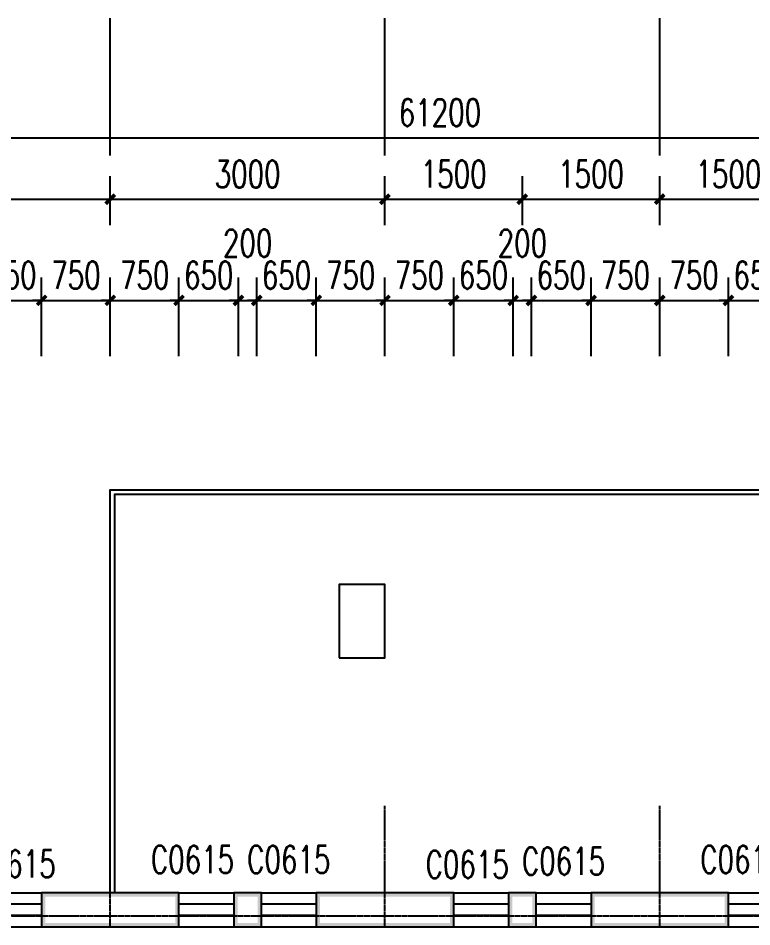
# Model space of a CAD drawing. Header units: millimetres. Extents: x -150677 to 588340, y -254013 to 149700.
# Drawn here: x 174207 to 182219, y 55833 to 65748 of the extents above; entities that cross this region are included whole.
import ezdxf

# ---------------------------------------------------------------- set-up
doc = ezdxf.new("R2010")
doc.units = ezdxf.units.MM
doc.header["$LTSCALE"] = 10
doc.header["$MEASUREMENT"] = 0
doc.linetypes.add('DOTE', pattern=[2.42, 2, -0.2, 0.02, -0.2])
for name, color, linetype in [('DOTE', 1, 'Continuous'), ('PUB_DIM', 3, 'Continuous'), ('PUB_WALL', 9, 'Continuous'), ('WALL', 9, 'Continuous'), ('WINDOW', 4, 'Continuous'), ('WINDOW_TEXT', 7, 'Continuous')]:
    doc.layers.add(name, color=color, linetype=linetype)
doc.styles.add('_TCH_DIM_T3', font='SIMPLEX', dxfattribs={"width": 0.705882, "bigfont": 'GBCBIG'})
doc.styles.add('_TCH_WINDOW', font='SIMPLEX', dxfattribs={"bigfont": 'GBCBIG'})
doc.dimstyles.new('_TCH_ARCH&&100', dxfattribs={"dimtxt": 297.5, "dimasz": 100, "dimexe": 250, "dimexo": 300, "dimgap": 126.25, "dimtad": 1, "dimdec": 0, "dimzin": 0, "dimdsep": 46, "dimtxsty": '_TCH_DIM_T3', "dimblk": 'ARCHTICK', "dimcen": 0.09, "dimclrt": 7, "dimazin": 2, "dimtfac": 1, "dimtdec": 0, "dimtix": 1, "dimtmove": 2, "dimatfit": 3, "dimfxl": 1, "dimtolj": 1, "dimtzin": 0, "dimarcsym": 0})

# ---------------------------------------------------------------- blocks, each defined once
blk = doc.blocks.new('_ArchTick')
at = {"color": 0, "linetype": 'ByBlock', "const_width": 0.4}
blk.add_lwpolyline([(-0.5, -0.5), (0.5, 0.5)], dxfattribs=at)
blk = doc.blocks.new('*D110')
at = {"layer": 'Defpoints', "color": 0, "transparency": 16777216}
for p in [(175213.1, 63772.8), (172213.1, 63190.9), (175213.1, 63190.9)]:
    blk.add_point(p, dxfattribs=at)
at = {"layer": 'PUB_DIM', "color": 0, "lineweight": -2, "transparency": 16777216}
for p, q in [((172213.1, 63490.9), (172213.1, 64022.8)), ((175213.1, 63490.9), (175213.1, 64022.8)), ((172213.1, 63772.8), (175213.1, 63772.8))]:
    blk.add_line(p, q, dxfattribs=at)
at = {"layer": 'PUB_DIM', "color": 0, "lineweight": -2, "transparency": 16777216, "xscale": 100, "yscale": 100, "zscale": 100, "rotation": 180}
blk.add_blockref('_ArchTick', (172213.1, 63772.8), dxfattribs=at)
at = {"layer": 'PUB_DIM', "color": 0, "lineweight": -2, "transparency": 16777216, "xscale": 100, "yscale": 100, "zscale": 100}
blk.add_blockref('_ArchTick', (175213.1, 63772.8), dxfattribs=at)
at = {"layer": 'PUB_DIM', "color": 7, "transparency": 16777216, "insert": (173713.1, 64047.8), "char_height": 297.5, "attachment_point": 5, "style": '_TCH_DIM_T3'}
blk.add_mtext('\\A1;3000', dxfattribs=at)
blk = doc.blocks.new('*D111')
at = {"layer": 'Defpoints', "color": 0, "transparency": 16777216}
for p in [(178213.1, 63772.8), (175213.1, 63190.9), (178213.1, 63190.9)]:
    blk.add_point(p, dxfattribs=at)
at = {"layer": 'PUB_DIM', "color": 0, "lineweight": -2, "transparency": 16777216}
for p, q in [((175213.1, 63490.9), (175213.1, 64022.8)), ((178213.1, 63490.9), (178213.1, 64022.8)), ((175213.1, 63772.8), (178213.1, 63772.8))]:
    blk.add_line(p, q, dxfattribs=at)
at = {"layer": 'PUB_DIM', "color": 0, "lineweight": -2, "transparency": 16777216, "xscale": 100, "yscale": 100, "zscale": 100, "rotation": 180}
blk.add_blockref('_ArchTick', (175213.1, 63772.8), dxfattribs=at)
at = {"layer": 'PUB_DIM', "color": 0, "lineweight": -2, "transparency": 16777216, "xscale": 100, "yscale": 100, "zscale": 100}
blk.add_blockref('_ArchTick', (178213.1, 63772.8), dxfattribs=at)
at = {"layer": 'PUB_DIM', "color": 7, "transparency": 16777216, "insert": (176713.1, 64047.8), "char_height": 297.5, "attachment_point": 5, "style": '_TCH_DIM_T3'}
blk.add_mtext('\\A1;3000', dxfattribs=at)
blk = doc.blocks.new('*D112')
at = {"layer": 'Defpoints', "color": 0, "transparency": 16777216}
for p in [(179713.1, 63772.8), (178213.1, 63190.9), (179713.1, 63190.9)]:
    blk.add_point(p, dxfattribs=at)
at = {"layer": 'PUB_DIM', "color": 0, "lineweight": -2, "transparency": 16777216}
for p, q in [((178213.1, 63490.9), (178213.1, 64022.8)), ((179713.1, 63490.9), (179713.1, 64022.8)), ((178213.1, 63772.8), (179713.1, 63772.8))]:
    blk.add_line(p, q, dxfattribs=at)
at = {"layer": 'PUB_DIM', "color": 0, "lineweight": -2, "transparency": 16777216, "xscale": 100, "yscale": 100, "zscale": 100, "rotation": 180}
blk.add_blockref('_ArchTick', (178213.1, 63772.8), dxfattribs=at)
at = {"layer": 'PUB_DIM', "color": 0, "lineweight": -2, "transparency": 16777216, "xscale": 100, "yscale": 100, "zscale": 100}
blk.add_blockref('_ArchTick', (179713.1, 63772.8), dxfattribs=at)
at = {"layer": 'PUB_DIM', "color": 7, "transparency": 16777216, "insert": (178963.1, 64047.8), "char_height": 297.5, "attachment_point": 5, "style": '_TCH_DIM_T3'}
blk.add_mtext('\\A1;1500', dxfattribs=at)
blk = doc.blocks.new('*D113')
at = {"layer": 'Defpoints', "color": 0, "transparency": 16777216}
for p in [(181213.1, 63772.8), (179713.1, 63190.9), (181213.1, 63190.9)]:
    blk.add_point(p, dxfattribs=at)
at = {"layer": 'PUB_DIM', "color": 0, "lineweight": -2, "transparency": 16777216}
for p, q in [((179713.1, 63490.9), (179713.1, 64022.8)), ((181213.1, 63490.9), (181213.1, 64022.8)), ((179713.1, 63772.8), (181213.1, 63772.8))]:
    blk.add_line(p, q, dxfattribs=at)
at = {"layer": 'PUB_DIM', "color": 0, "lineweight": -2, "transparency": 16777216, "xscale": 100, "yscale": 100, "zscale": 100, "rotation": 180}
blk.add_blockref('_ArchTick', (179713.1, 63772.8), dxfattribs=at)
at = {"layer": 'PUB_DIM', "color": 0, "lineweight": -2, "transparency": 16777216, "xscale": 100, "yscale": 100, "zscale": 100}
blk.add_blockref('_ArchTick', (181213.1, 63772.8), dxfattribs=at)
at = {"layer": 'PUB_DIM', "color": 7, "transparency": 16777216, "insert": (180463.1, 64047.8), "char_height": 297.5, "attachment_point": 5, "style": '_TCH_DIM_T3'}
blk.add_mtext('\\A1;1500', dxfattribs=at)
blk = doc.blocks.new('*D114')
at = {"layer": 'Defpoints', "color": 0, "transparency": 16777216}
for p in [(182713.1, 63772.8), (181213.1, 63190.9), (182713.1, 63190.9)]:
    blk.add_point(p, dxfattribs=at)
at = {"layer": 'PUB_DIM', "color": 0, "lineweight": -2, "transparency": 16777216}
for p, q in [((181213.1, 63490.9), (181213.1, 64022.8)), ((182713.1, 63490.9), (182713.1, 64022.8)), ((181213.1, 63772.8), (182713.1, 63772.8))]:
    blk.add_line(p, q, dxfattribs=at)
at = {"layer": 'PUB_DIM', "color": 0, "lineweight": -2, "transparency": 16777216, "xscale": 100, "yscale": 100, "zscale": 100, "rotation": 180}
blk.add_blockref('_ArchTick', (181213.1, 63772.8), dxfattribs=at)
at = {"layer": 'PUB_DIM', "color": 0, "lineweight": -2, "transparency": 16777216, "xscale": 100, "yscale": 100, "zscale": 100}
blk.add_blockref('_ArchTick', (182713.1, 63772.8), dxfattribs=at)
at = {"layer": 'PUB_DIM', "color": 7, "transparency": 16777216, "insert": (181963.1, 64047.8), "char_height": 297.5, "attachment_point": 5, "style": '_TCH_DIM_T3'}
blk.add_mtext('\\A1;1500', dxfattribs=at)
blk = doc.blocks.new('*D125')
at = {"layer": 'Defpoints', "color": 0, "transparency": 16777216}
for p in [(209413.1, 64442.3), (148213.1, 63660.2), (209413.1, 63660.2)]:
    blk.add_point(p, dxfattribs=at)
at = {"layer": 'PUB_DIM', "color": 0, "lineweight": -2, "transparency": 16777216}
for p, q in [((148213.1, 63960.2), (148213.1, 64692.3)), ((209413.1, 63960.2), (209413.1, 64692.3)), ((148213.1, 64442.3), (209413.1, 64442.3))]:
    blk.add_line(p, q, dxfattribs=at)
at = {"layer": 'PUB_DIM', "color": 0, "lineweight": -2, "transparency": 16777216, "xscale": 100, "yscale": 100, "zscale": 100, "rotation": 180}
blk.add_blockref('_ArchTick', (148213.1, 64442.3), dxfattribs=at)
at = {"layer": 'PUB_DIM', "color": 0, "lineweight": -2, "transparency": 16777216, "xscale": 100, "yscale": 100, "zscale": 100}
blk.add_blockref('_ArchTick', (209413.1, 64442.3), dxfattribs=at)
at = {"layer": 'PUB_DIM', "color": 7, "transparency": 16777216, "insert": (178813.1, 64717.3), "char_height": 297.5, "attachment_point": 5, "style": '_TCH_DIM_T3'}
blk.add_mtext('\\A1;61200', dxfattribs=at)
blk = doc.blocks.new('*D250')
at = {"layer": 'Defpoints', "color": 0, "transparency": 16777216}
for p in [(182613.1, 62668.5), (181963.1, 61760.5), (182613.1, 61760.5)]:
    blk.add_point(p, dxfattribs=at)
at = {"layer": 'PUB_DIM', "color": 0, "lineweight": -2, "transparency": 16777216}
for p, q in [((181963.1, 62060.5), (181963.1, 62918.5)), ((182613.1, 62060.5), (182613.1, 62918.5)), ((181963.1, 62668.5), (181863.1, 62668.5)), ((181963.1, 62668.5), (182613.1, 62668.5)), ((182613.1, 62668.5), (182713.1, 62668.5))]:
    blk.add_line(p, q, dxfattribs=at)
at = {"layer": 'PUB_DIM', "color": 0, "lineweight": -2, "transparency": 16777216, "xscale": 100, "yscale": 100, "zscale": 100}
blk.add_blockref('_ArchTick', (181963.1, 62668.5), dxfattribs=at)
at = {"layer": 'PUB_DIM', "color": 0, "lineweight": -2, "transparency": 16777216, "xscale": 100, "yscale": 100, "zscale": 100, "rotation": 180}
blk.add_blockref('_ArchTick', (182613.1, 62668.5), dxfattribs=at)
at = {"layer": 'PUB_DIM', "color": 7, "transparency": 16777216, "insert": (182288.1, 62943.5), "char_height": 297.5, "attachment_point": 5, "style": '_TCH_DIM_T3'}
blk.add_mtext('\\A1;650', dxfattribs=at)
blk = doc.blocks.new('*D251')
at = {"layer": 'Defpoints', "color": 0, "transparency": 16777216}
for p in [(181963.1, 62668.5), (181213.1, 61760.5), (181963.1, 61760.5)]:
    blk.add_point(p, dxfattribs=at)
at = {"layer": 'PUB_DIM', "color": 0, "lineweight": -2, "transparency": 16777216}
for p, q in [((181213.1, 62060.5), (181213.1, 62918.5)), ((181963.1, 62060.5), (181963.1, 62918.5)), ((181213.1, 62668.5), (181113.1, 62668.5)), ((181213.1, 62668.5), (181963.1, 62668.5)), ((181963.1, 62668.5), (182063.1, 62668.5))]:
    blk.add_line(p, q, dxfattribs=at)
at = {"layer": 'PUB_DIM', "color": 0, "lineweight": -2, "transparency": 16777216, "xscale": 100, "yscale": 100, "zscale": 100}
blk.add_blockref('_ArchTick', (181213.1, 62668.5), dxfattribs=at)
at = {"layer": 'PUB_DIM', "color": 0, "lineweight": -2, "transparency": 16777216, "xscale": 100, "yscale": 100, "zscale": 100, "rotation": 180}
blk.add_blockref('_ArchTick', (181963.1, 62668.5), dxfattribs=at)
at = {"layer": 'PUB_DIM', "color": 7, "transparency": 16777216, "insert": (181588.1, 62943.5), "char_height": 297.5, "attachment_point": 5, "style": '_TCH_DIM_T3'}
blk.add_mtext('\\A1;750', dxfattribs=at)
blk = doc.blocks.new('*D252')
at = {"layer": 'Defpoints', "color": 0, "transparency": 16777216}
for p in [(181213.1, 62668.5), (180463.1, 61760.5), (181213.1, 61760.5)]:
    blk.add_point(p, dxfattribs=at)
at = {"layer": 'PUB_DIM', "color": 0, "lineweight": -2, "transparency": 16777216}
for p, q in [((180463.1, 62060.5), (180463.1, 62918.5)), ((181213.1, 62060.5), (181213.1, 62918.5)), ((180463.1, 62668.5), (180363.1, 62668.5)), ((180463.1, 62668.5), (181213.1, 62668.5)), ((181213.1, 62668.5), (181313.1, 62668.5))]:
    blk.add_line(p, q, dxfattribs=at)
at = {"layer": 'PUB_DIM', "color": 0, "lineweight": -2, "transparency": 16777216, "xscale": 100, "yscale": 100, "zscale": 100}
blk.add_blockref('_ArchTick', (180463.1, 62668.5), dxfattribs=at)
at = {"layer": 'PUB_DIM', "color": 0, "lineweight": -2, "transparency": 16777216, "xscale": 100, "yscale": 100, "zscale": 100, "rotation": 180}
blk.add_blockref('_ArchTick', (181213.1, 62668.5), dxfattribs=at)
at = {"layer": 'PUB_DIM', "color": 7, "transparency": 16777216, "insert": (180838.1, 62943.5), "char_height": 297.5, "attachment_point": 5, "style": '_TCH_DIM_T3'}
blk.add_mtext('\\A1;750', dxfattribs=at)
blk = doc.blocks.new('*D253')
at = {"layer": 'Defpoints', "color": 0, "transparency": 16777216}
for p in [(180463.1, 62668.5), (179813.1, 61760.5), (180463.1, 61760.5)]:
    blk.add_point(p, dxfattribs=at)
at = {"layer": 'PUB_DIM', "color": 0, "lineweight": -2, "transparency": 16777216}
for p, q in [((179813.1, 62060.5), (179813.1, 62918.5)), ((180463.1, 62060.5), (180463.1, 62918.5)), ((179813.1, 62668.5), (179713.1, 62668.5)), ((179813.1, 62668.5), (180463.1, 62668.5)), ((180463.1, 62668.5), (180563.1, 62668.5))]:
    blk.add_line(p, q, dxfattribs=at)
at = {"layer": 'PUB_DIM', "color": 0, "lineweight": -2, "transparency": 16777216, "xscale": 100, "yscale": 100, "zscale": 100}
blk.add_blockref('_ArchTick', (179813.1, 62668.5), dxfattribs=at)
at = {"layer": 'PUB_DIM', "color": 0, "lineweight": -2, "transparency": 16777216, "xscale": 100, "yscale": 100, "zscale": 100, "rotation": 180}
blk.add_blockref('_ArchTick', (180463.1, 62668.5), dxfattribs=at)
at = {"layer": 'PUB_DIM', "color": 7, "transparency": 16777216, "insert": (180138.1, 62943.5), "char_height": 297.5, "attachment_point": 5, "style": '_TCH_DIM_T3'}
blk.add_mtext('\\A1;650', dxfattribs=at)
blk = doc.blocks.new('*D254')
at = {"layer": 'Defpoints', "color": 0, "transparency": 16777216}
for p in [(179813.1, 62668.5), (179613.1, 61760.5), (179813.1, 61760.5)]:
    blk.add_point(p, dxfattribs=at)
at = {"layer": 'PUB_DIM', "color": 0, "lineweight": -2, "transparency": 16777216}
for p, q in [((179613.1, 62060.5), (179613.1, 62918.5)), ((179813.1, 62060.5), (179813.1, 62918.5)), ((179613.1, 62668.5), (179513.1, 62668.5)), ((179613.1, 62668.5), (179813.1, 62668.5)), ((179813.1, 62668.5), (179913.1, 62668.5))]:
    blk.add_line(p, q, dxfattribs=at)
at = {"layer": 'PUB_DIM', "color": 0, "lineweight": -2, "transparency": 16777216, "xscale": 100, "yscale": 100, "zscale": 100}
blk.add_blockref('_ArchTick', (179613.1, 62668.5), dxfattribs=at)
at = {"layer": 'PUB_DIM', "color": 0, "lineweight": -2, "transparency": 16777216, "xscale": 100, "yscale": 100, "zscale": 100, "rotation": 180}
blk.add_blockref('_ArchTick', (179813.1, 62668.5), dxfattribs=at)
at = {"layer": 'PUB_DIM', "color": 7, "transparency": 16777216, "insert": (179713.1, 63293.5), "char_height": 297.5, "attachment_point": 5, "style": '_TCH_DIM_T3'}
blk.add_mtext('\\A1;200', dxfattribs=at)
blk = doc.blocks.new('*D255')
at = {"layer": 'Defpoints', "color": 0, "transparency": 16777216}
for p in [(179613.1, 62668.5), (178963.1, 61760.5), (179613.1, 61760.5)]:
    blk.add_point(p, dxfattribs=at)
at = {"layer": 'PUB_DIM', "color": 0, "lineweight": -2, "transparency": 16777216}
for p, q in [((178963.1, 62060.5), (178963.1, 62918.5)), ((179613.1, 62060.5), (179613.1, 62918.5)), ((178963.1, 62668.5), (178863.1, 62668.5)), ((178963.1, 62668.5), (179613.1, 62668.5)), ((179613.1, 62668.5), (179713.1, 62668.5))]:
    blk.add_line(p, q, dxfattribs=at)
at = {"layer": 'PUB_DIM', "color": 0, "lineweight": -2, "transparency": 16777216, "xscale": 100, "yscale": 100, "zscale": 100}
blk.add_blockref('_ArchTick', (178963.1, 62668.5), dxfattribs=at)
at = {"layer": 'PUB_DIM', "color": 0, "lineweight": -2, "transparency": 16777216, "xscale": 100, "yscale": 100, "zscale": 100, "rotation": 180}
blk.add_blockref('_ArchTick', (179613.1, 62668.5), dxfattribs=at)
at = {"layer": 'PUB_DIM', "color": 7, "transparency": 16777216, "insert": (179288.1, 62943.5), "char_height": 297.5, "attachment_point": 5, "style": '_TCH_DIM_T3'}
blk.add_mtext('\\A1;650', dxfattribs=at)
blk = doc.blocks.new('*D256')
at = {"layer": 'Defpoints', "color": 0, "transparency": 16777216}
for p in [(178963.1, 62668.5), (178213.1, 61760.5), (178963.1, 61760.5)]:
    blk.add_point(p, dxfattribs=at)
at = {"layer": 'PUB_DIM', "color": 0, "lineweight": -2, "transparency": 16777216}
for p, q in [((178213.1, 62060.5), (178213.1, 62918.5)), ((178963.1, 62060.5), (178963.1, 62918.5)), ((178213.1, 62668.5), (178113.1, 62668.5)), ((178213.1, 62668.5), (178963.1, 62668.5)), ((178963.1, 62668.5), (179063.1, 62668.5))]:
    blk.add_line(p, q, dxfattribs=at)
at = {"layer": 'PUB_DIM', "color": 0, "lineweight": -2, "transparency": 16777216, "xscale": 100, "yscale": 100, "zscale": 100}
blk.add_blockref('_ArchTick', (178213.1, 62668.5), dxfattribs=at)
at = {"layer": 'PUB_DIM', "color": 0, "lineweight": -2, "transparency": 16777216, "xscale": 100, "yscale": 100, "zscale": 100, "rotation": 180}
blk.add_blockref('_ArchTick', (178963.1, 62668.5), dxfattribs=at)
at = {"layer": 'PUB_DIM', "color": 7, "transparency": 16777216, "insert": (178588.1, 62943.5), "char_height": 297.5, "attachment_point": 5, "style": '_TCH_DIM_T3'}
blk.add_mtext('\\A1;750', dxfattribs=at)
blk = doc.blocks.new('*D257')
at = {"layer": 'Defpoints', "color": 0, "transparency": 16777216}
for p in [(178213.1, 62668.5), (177463.1, 61760.5), (178213.1, 61760.5)]:
    blk.add_point(p, dxfattribs=at)
at = {"layer": 'PUB_DIM', "color": 0, "lineweight": -2, "transparency": 16777216}
for p, q in [((177463.1, 62060.5), (177463.1, 62918.5)), ((178213.1, 62060.5), (178213.1, 62918.5)), ((177463.1, 62668.5), (177363.1, 62668.5)), ((177463.1, 62668.5), (178213.1, 62668.5)), ((178213.1, 62668.5), (178313.1, 62668.5))]:
    blk.add_line(p, q, dxfattribs=at)
at = {"layer": 'PUB_DIM', "color": 0, "lineweight": -2, "transparency": 16777216, "xscale": 100, "yscale": 100, "zscale": 100}
blk.add_blockref('_ArchTick', (177463.1, 62668.5), dxfattribs=at)
at = {"layer": 'PUB_DIM', "color": 0, "lineweight": -2, "transparency": 16777216, "xscale": 100, "yscale": 100, "zscale": 100, "rotation": 180}
blk.add_blockref('_ArchTick', (178213.1, 62668.5), dxfattribs=at)
at = {"layer": 'PUB_DIM', "color": 7, "transparency": 16777216, "insert": (177838.1, 62943.5), "char_height": 297.5, "attachment_point": 5, "style": '_TCH_DIM_T3'}
blk.add_mtext('\\A1;750', dxfattribs=at)
blk = doc.blocks.new('*D258')
at = {"layer": 'Defpoints', "color": 0, "transparency": 16777216}
for p in [(177463.1, 62668.5), (176813.1, 61760.5), (177463.1, 61760.5)]:
    blk.add_point(p, dxfattribs=at)
at = {"layer": 'PUB_DIM', "color": 0, "lineweight": -2, "transparency": 16777216}
for p, q in [((176813.1, 62060.5), (176813.1, 62918.5)), ((177463.1, 62060.5), (177463.1, 62918.5)), ((176813.1, 62668.5), (176713.1, 62668.5)), ((176813.1, 62668.5), (177463.1, 62668.5)), ((177463.1, 62668.5), (177563.1, 62668.5))]:
    blk.add_line(p, q, dxfattribs=at)
at = {"layer": 'PUB_DIM', "color": 0, "lineweight": -2, "transparency": 16777216, "xscale": 100, "yscale": 100, "zscale": 100}
blk.add_blockref('_ArchTick', (176813.1, 62668.5), dxfattribs=at)
at = {"layer": 'PUB_DIM', "color": 0, "lineweight": -2, "transparency": 16777216, "xscale": 100, "yscale": 100, "zscale": 100, "rotation": 180}
blk.add_blockref('_ArchTick', (177463.1, 62668.5), dxfattribs=at)
at = {"layer": 'PUB_DIM', "color": 7, "transparency": 16777216, "insert": (177138.1, 62943.5), "char_height": 297.5, "attachment_point": 5, "style": '_TCH_DIM_T3'}
blk.add_mtext('\\A1;650', dxfattribs=at)
blk = doc.blocks.new('*D259')
at = {"layer": 'Defpoints', "color": 0, "transparency": 16777216}
for p in [(176813.1, 62668.5), (176613.1, 61760.5), (176813.1, 61760.5)]:
    blk.add_point(p, dxfattribs=at)
at = {"layer": 'PUB_DIM', "color": 0, "lineweight": -2, "transparency": 16777216}
for p, q in [((176613.1, 62060.5), (176613.1, 62918.5)), ((176813.1, 62060.5), (176813.1, 62918.5)), ((176613.1, 62668.5), (176513.1, 62668.5)), ((176613.1, 62668.5), (176813.1, 62668.5)), ((176813.1, 62668.5), (176913.1, 62668.5))]:
    blk.add_line(p, q, dxfattribs=at)
at = {"layer": 'PUB_DIM', "color": 0, "lineweight": -2, "transparency": 16777216, "xscale": 100, "yscale": 100, "zscale": 100}
blk.add_blockref('_ArchTick', (176613.1, 62668.5), dxfattribs=at)
at = {"layer": 'PUB_DIM', "color": 0, "lineweight": -2, "transparency": 16777216, "xscale": 100, "yscale": 100, "zscale": 100, "rotation": 180}
blk.add_blockref('_ArchTick', (176813.1, 62668.5), dxfattribs=at)
at = {"layer": 'PUB_DIM', "color": 7, "transparency": 16777216, "insert": (176713.1, 63293.5), "char_height": 297.5, "attachment_point": 5, "style": '_TCH_DIM_T3'}
blk.add_mtext('\\A1;200', dxfattribs=at)
blk = doc.blocks.new('*D260')
at = {"layer": 'Defpoints', "color": 0, "transparency": 16777216}
for p in [(176613.1, 62668.5), (175963.1, 61760.5), (176613.1, 61760.5)]:
    blk.add_point(p, dxfattribs=at)
at = {"layer": 'PUB_DIM', "color": 0, "lineweight": -2, "transparency": 16777216}
for p, q in [((175963.1, 62060.5), (175963.1, 62918.5)), ((176613.1, 62060.5), (176613.1, 62918.5)), ((175963.1, 62668.5), (175863.1, 62668.5)), ((175963.1, 62668.5), (176613.1, 62668.5)), ((176613.1, 62668.5), (176713.1, 62668.5))]:
    blk.add_line(p, q, dxfattribs=at)
at = {"layer": 'PUB_DIM', "color": 0, "lineweight": -2, "transparency": 16777216, "xscale": 100, "yscale": 100, "zscale": 100}
blk.add_blockref('_ArchTick', (175963.1, 62668.5), dxfattribs=at)
at = {"layer": 'PUB_DIM', "color": 0, "lineweight": -2, "transparency": 16777216, "xscale": 100, "yscale": 100, "zscale": 100, "rotation": 180}
blk.add_blockref('_ArchTick', (176613.1, 62668.5), dxfattribs=at)
at = {"layer": 'PUB_DIM', "color": 7, "transparency": 16777216, "insert": (176288.1, 62943.5), "char_height": 297.5, "attachment_point": 5, "style": '_TCH_DIM_T3'}
blk.add_mtext('\\A1;650', dxfattribs=at)
blk = doc.blocks.new('*D261')
at = {"layer": 'Defpoints', "color": 0, "transparency": 16777216}
for p in [(175963.1, 62668.5), (175213.1, 61760.5), (175963.1, 61760.5)]:
    blk.add_point(p, dxfattribs=at)
at = {"layer": 'PUB_DIM', "color": 0, "lineweight": -2, "transparency": 16777216}
for p, q in [((175213.1, 62060.5), (175213.1, 62918.5)), ((175963.1, 62060.5), (175963.1, 62918.5)), ((175213.1, 62668.5), (175113.1, 62668.5)), ((175213.1, 62668.5), (175963.1, 62668.5)), ((175963.1, 62668.5), (176063.1, 62668.5))]:
    blk.add_line(p, q, dxfattribs=at)
at = {"layer": 'PUB_DIM', "color": 0, "lineweight": -2, "transparency": 16777216, "xscale": 100, "yscale": 100, "zscale": 100}
blk.add_blockref('_ArchTick', (175213.1, 62668.5), dxfattribs=at)
at = {"layer": 'PUB_DIM', "color": 0, "lineweight": -2, "transparency": 16777216, "xscale": 100, "yscale": 100, "zscale": 100, "rotation": 180}
blk.add_blockref('_ArchTick', (175963.1, 62668.5), dxfattribs=at)
at = {"layer": 'PUB_DIM', "color": 7, "transparency": 16777216, "insert": (175588.1, 62943.5), "char_height": 297.5, "attachment_point": 5, "style": '_TCH_DIM_T3'}
blk.add_mtext('\\A1;750', dxfattribs=at)
blk = doc.blocks.new('*D262')
at = {"layer": 'Defpoints', "color": 0, "transparency": 16777216}
for p in [(175213.1, 62668.5), (174463.1, 61760.5), (175213.1, 61760.5)]:
    blk.add_point(p, dxfattribs=at)
at = {"layer": 'PUB_DIM', "color": 0, "lineweight": -2, "transparency": 16777216}
for p, q in [((174463.1, 62060.5), (174463.1, 62918.5)), ((175213.1, 62060.5), (175213.1, 62918.5)), ((174463.1, 62668.5), (174363.1, 62668.5)), ((174463.1, 62668.5), (175213.1, 62668.5)), ((175213.1, 62668.5), (175313.1, 62668.5))]:
    blk.add_line(p, q, dxfattribs=at)
at = {"layer": 'PUB_DIM', "color": 0, "lineweight": -2, "transparency": 16777216, "xscale": 100, "yscale": 100, "zscale": 100}
blk.add_blockref('_ArchTick', (174463.1, 62668.5), dxfattribs=at)
at = {"layer": 'PUB_DIM', "color": 0, "lineweight": -2, "transparency": 16777216, "xscale": 100, "yscale": 100, "zscale": 100, "rotation": 180}
blk.add_blockref('_ArchTick', (175213.1, 62668.5), dxfattribs=at)
at = {"layer": 'PUB_DIM', "color": 7, "transparency": 16777216, "insert": (174838.1, 62943.5), "char_height": 297.5, "attachment_point": 5, "style": '_TCH_DIM_T3'}
blk.add_mtext('\\A1;750', dxfattribs=at)
blk = doc.blocks.new('*D263')
at = {"layer": 'Defpoints', "color": 0, "transparency": 16777216}
for p in [(174463.1, 62668.5), (173813.1, 61760.5), (174463.1, 61760.5)]:
    blk.add_point(p, dxfattribs=at)
at = {"layer": 'PUB_DIM', "color": 0, "lineweight": -2, "transparency": 16777216}
for p, q in [((173813.1, 62060.5), (173813.1, 62918.5)), ((174463.1, 62060.5), (174463.1, 62918.5)), ((173813.1, 62668.5), (173713.1, 62668.5)), ((173813.1, 62668.5), (174463.1, 62668.5)), ((174463.1, 62668.5), (174563.1, 62668.5))]:
    blk.add_line(p, q, dxfattribs=at)
at = {"layer": 'PUB_DIM', "color": 0, "lineweight": -2, "transparency": 16777216, "xscale": 100, "yscale": 100, "zscale": 100}
blk.add_blockref('_ArchTick', (173813.1, 62668.5), dxfattribs=at)
at = {"layer": 'PUB_DIM', "color": 0, "lineweight": -2, "transparency": 16777216, "xscale": 100, "yscale": 100, "zscale": 100, "rotation": 180}
blk.add_blockref('_ArchTick', (174463.1, 62668.5), dxfattribs=at)
at = {"layer": 'PUB_DIM', "color": 7, "transparency": 16777216, "insert": (174138.1, 62943.5), "char_height": 297.5, "attachment_point": 5, "style": '_TCH_DIM_T3'}
blk.add_mtext('\\A1;650', dxfattribs=at)
blk = doc.blocks.new('$WINLIB2D$00000001')
at = {"color": 0}
for points in [[(-0.5, 0.5), (-0.5, -0.5)], [(-0.5, 0.5), (0.5, 0.5)], [(0.5, -0.5), (0.5, 0.5)], [(0.5, 0.167), (-0.5, 0.167)], [(0.5, -0.167), (-0.5, -0.167)], [(-0.5, -0.5), (0.5, -0.5)]]:
    blk.add_lwpolyline(points, dxfattribs=at)

msp = doc.modelspace()

# ---------------------------------------------------------------- hatches: boundary and pattern name
at = {"layer": 'PUB_WALL'}
for points in [[(175963.1, 56203), (174463.1, 56203), (174503.1, 56163), (175923.1, 56163)], [(174463.1, 56203), (174463.1, 55833), (174503.1, 55873), (174503.1, 56163)], [(175963.1, 55833), (175963.1, 56203), (175923.1, 56163), (175923.1, 55873)], [(176863.1, 56203), (176563.1, 56203), (176603.1, 56163), (176823.1, 56163)], [(176563.1, 56203), (176563.1, 55833), (176603.1, 55873), (176603.1, 56163)], [(176863.1, 55833), (176863.1, 56203), (176823.1, 56163), (176823.1, 55873)], [(178963.1, 56203), (177463.1, 56203), (177503.1, 56163), (178923.1, 56163)], [(177463.1, 56203), (177463.1, 55833), (177503.1, 55873), (177503.1, 56163)], [(178963.1, 55833), (178963.1, 56203), (178923.1, 56163), (178923.1, 55873)], [(179863.1, 56203), (179563.1, 56203), (179603.1, 56163), (179823.1, 56163)], [(179563.1, 56203), (179563.1, 55833), (179603.1, 55873), (179603.1, 56163)], [(179863.1, 55833), (179863.1, 56203), (179823.1, 56163), (179823.1, 55873)], [(181963.1, 56203), (180463.1, 56203), (180503.1, 56163), (181923.1, 56163)], [(180463.1, 56203), (180463.1, 55833), (180503.1, 55873), (180503.1, 56163)], [(181963.1, 55833), (181963.1, 56203), (181923.1, 56163), (181923.1, 55873)], [(174463.1, 55833), (175963.1, 55833), (175923.1, 55873), (174503.1, 55873)], [(176563.1, 55833), (176863.1, 55833), (176823.1, 55873), (176603.1, 55873)], [(177463.1, 55833), (178963.1, 55833), (178923.1, 55873), (177503.1, 55873)], [(179563.1, 55833), (179863.1, 55833), (179823.1, 55873), (179603.1, 55873)], [(180463.1, 55833), (181963.1, 55833), (181923.1, 55873), (180503.1, 55873)]]:
    msp.add_hatch(color=256, dxfattribs=at).paths.add_polyline_path(points)

# ---------------------------------------------------------------- linework, layer by layer
at = {"color": 0}
for points in [[(175213.1, 56203), (175213.1, 60603), (187213.1, 60603), (187213.1, 56203)], [(175263.1, 56203), (175263.1, 60553), (187163.1, 60553), (187163.1, 56203)]]:
    msp.add_lwpolyline(points, dxfattribs=at)
msp.add_lwpolyline([(177713.1, 58767.9), (178213.1, 58767.9), (178213.1, 59567.9), (177713.1, 59567.9), (177713.1, 58767.9)], close=True)
at = {"layer": 'DOTE', "linetype": 'DOTE'}
for p, q in [((175213.1, 55833), (175213.1, 57153)), ((178213.1, 55833), (178213.1, 57153)), ((181213.1, 55833), (181213.1, 57153)), ((144415, 55953), (210453.1, 55953))]:
    msp.add_line(p, q, dxfattribs=at)
at = {"layer": 'PUB_DIM'}
for p, q in [((175213.1, 64251.4), (175213.1, 65748.3)), ((178213.1, 64251.4), (178213.1, 65748.3)), ((181213.1, 64251.4), (181213.1, 65748.3))]:
    msp.add_line(p, q, dxfattribs=at)
at = {"layer": 'WALL'}
for p, q in [((175963.1, 56203), (174463.1, 56203)), ((174463.1, 56203), (174463.1, 55833)), ((175963.1, 55833), (175963.1, 56203)), ((176863.1, 56203), (176563.1, 56203)), ((176563.1, 56203), (176563.1, 55833)), ((176863.1, 55833), (176863.1, 56203)), ((178963.1, 56203), (177463.1, 56203)), ((177463.1, 56203), (177463.1, 55833)), ((178963.1, 55833), (178963.1, 56203)), ((179863.1, 56203), (179563.1, 56203)), ((179563.1, 56203), (179563.1, 55833)), ((179863.1, 55833), (179863.1, 56203)), ((181963.1, 56203), (180463.1, 56203)), ((180463.1, 56203), (180463.1, 55833)), ((181963.1, 55833), (181963.1, 56203)), ((174463.1, 55833), (175963.1, 55833)), ((176563.1, 55833), (176863.1, 55833)), ((177463.1, 55833), (178963.1, 55833)), ((179563.1, 55833), (179863.1, 55833)), ((180463.1, 55833), (181963.1, 55833))]:
    msp.add_line(p, q, dxfattribs=at)

# ---------------------------------------------------------------- block references
at = {"layer": 'WINDOW'}
ref = msp.add_blockref('$WINLIB2D$00000001', (176263.1, 56018), dxfattribs=dict(at, xscale=600, yscale=-370, zscale=600))
ref.add_attrib('A', 'C0615', (175656.3, 56419.2), dxfattribs={"layer": 'WINDOW_TEXT', "height": 297.5, "style": '_TCH_WINDOW', "width": 0.705882})
ref = msp.add_blockref('$WINLIB2D$00000001', (177163.1, 56018), dxfattribs=dict(at, xscale=600, yscale=-370, zscale=600))
ref.add_attrib('A', 'C0615', (176708.1, 56419.2), dxfattribs={"layer": 'WINDOW_TEXT', "height": 297.5, "style": '_TCH_WINDOW', "width": 0.705882})
ref = msp.add_blockref('$WINLIB2D$00000001', (182263.1, 56018), dxfattribs=dict(at, xscale=600, yscale=-370, zscale=600))
ref.add_attrib('A', 'C0615', (181656.3, 56418.2), dxfattribs={"layer": 'WINDOW_TEXT', "height": 297.5, "style": '_TCH_WINDOW', "width": 0.705882})
ref = msp.add_blockref('$WINLIB2D$00000001', (174163.1, 56018), dxfattribs=dict(at, xscale=600, yscale=-370, zscale=600))
ref.add_attrib('A', 'C0615', (173708.1, 56371.4), dxfattribs={"layer": 'WINDOW_TEXT', "height": 297.5, "style": '_TCH_WINDOW', "width": 0.705882})
ref = msp.add_blockref('$WINLIB2D$00000001', (179263.1, 56018), dxfattribs=dict(at, xscale=600, yscale=-370, zscale=600))
ref.add_attrib('A', 'C0615', (178656.3, 56364.3), dxfattribs={"layer": 'WINDOW_TEXT', "height": 297.5, "style": '_TCH_WINDOW', "width": 0.705882})
ref = msp.add_blockref('$WINLIB2D$00000001', (180163.1, 56018), dxfattribs=dict(at, xscale=600, yscale=-370, zscale=600))
ref.add_attrib('A', 'C0615', (179708.1, 56400.3), dxfattribs={"layer": 'WINDOW_TEXT', "height": 297.5, "style": '_TCH_WINDOW', "width": 0.705882})

# ---------------------------------------------------------------- dimensions: what is measured, and where the dimension line sits
at = {"layer": 'PUB_DIM'}
for p1, p2, distance, picture, middle in [((148213.1, 63660.2), (209413.1, 63660.2), 782.1, '*D125', (178813.1, 64717.3)), ((172213.1, 63190.9), (175213.1, 63190.9), 581.9, '*D110', (173713.1, 64047.8)), ((175213.1, 63190.9), (178213.1, 63190.9), 581.9, '*D111', (176713.1, 64047.8)), ((178213.1, 63190.9), (179713.1, 63190.9), 581.9, '*D112', (178963.1, 64047.8)), ((179713.1, 63190.9), (181213.1, 63190.9), 581.9, '*D113', (180463.1, 64047.8)), ((181213.1, 63190.9), (182713.1, 63190.9), 581.9, '*D114', (181963.1, 64047.8)), ((173813.1, 61760.5), (174463.1, 61760.5), 908, '*D263', (174138.1, 62943.5)), ((174463.1, 61760.5), (175213.1, 61760.5), 908, '*D262', (174838.1, 62943.5)), ((175213.1, 61760.5), (175963.1, 61760.5), 908, '*D261', (175588.1, 62943.5)), ((175963.1, 61760.5), (176613.1, 61760.5), 908, '*D260', (176288.1, 62943.5)), ((176813.1, 61760.5), (177463.1, 61760.5), 908, '*D258', (177138.1, 62943.5)), ((177463.1, 61760.5), (178213.1, 61760.5), 908, '*D257', (177838.1, 62943.5)), ((178213.1, 61760.5), (178963.1, 61760.5), 908, '*D256', (178588.1, 62943.5)), ((178963.1, 61760.5), (179613.1, 61760.5), 908, '*D255', (179288.1, 62943.5)), ((179813.1, 61760.5), (180463.1, 61760.5), 908, '*D253', (180138.1, 62943.5)), ((180463.1, 61760.5), (181213.1, 61760.5), 908, '*D252', (180838.1, 62943.5)), ((181213.1, 61760.5), (181963.1, 61760.5), 908, '*D251', (181588.1, 62943.5)), ((181963.1, 61760.5), (182613.1, 61760.5), 908, '*D250', (182288.1, 62943.5))]:
    dim = msp.add_aligned_dim(p1=p1, p2=p2, distance=distance, dimstyle='_TCH_ARCH&&100', dxfattribs=at)
    dim.commit()
    dim.dimension.update_dxf_attribs({"geometry": picture, "text_midpoint": middle})
for base, p1, p2, picture, middle in [((176813.1, 62668.5), (176613.1, 61760.5), (176813.1, 61760.5), '*D259', (176713.1, 63293.5)), ((179813.1, 62668.5), (179613.1, 61760.5), (179813.1, 61760.5), '*D254', (179713.1, 63293.5))]:
    dim = msp.add_linear_dim(base=base, p1=p1, p2=p2, angle=0, dimstyle='_TCH_ARCH&&100', dxfattribs=at)
    dim.commit()
    dim.dimension.update_dxf_attribs({"geometry": picture, "text_midpoint": middle, "dimtype": 129})

doc.saveas('drawing.dxf')
